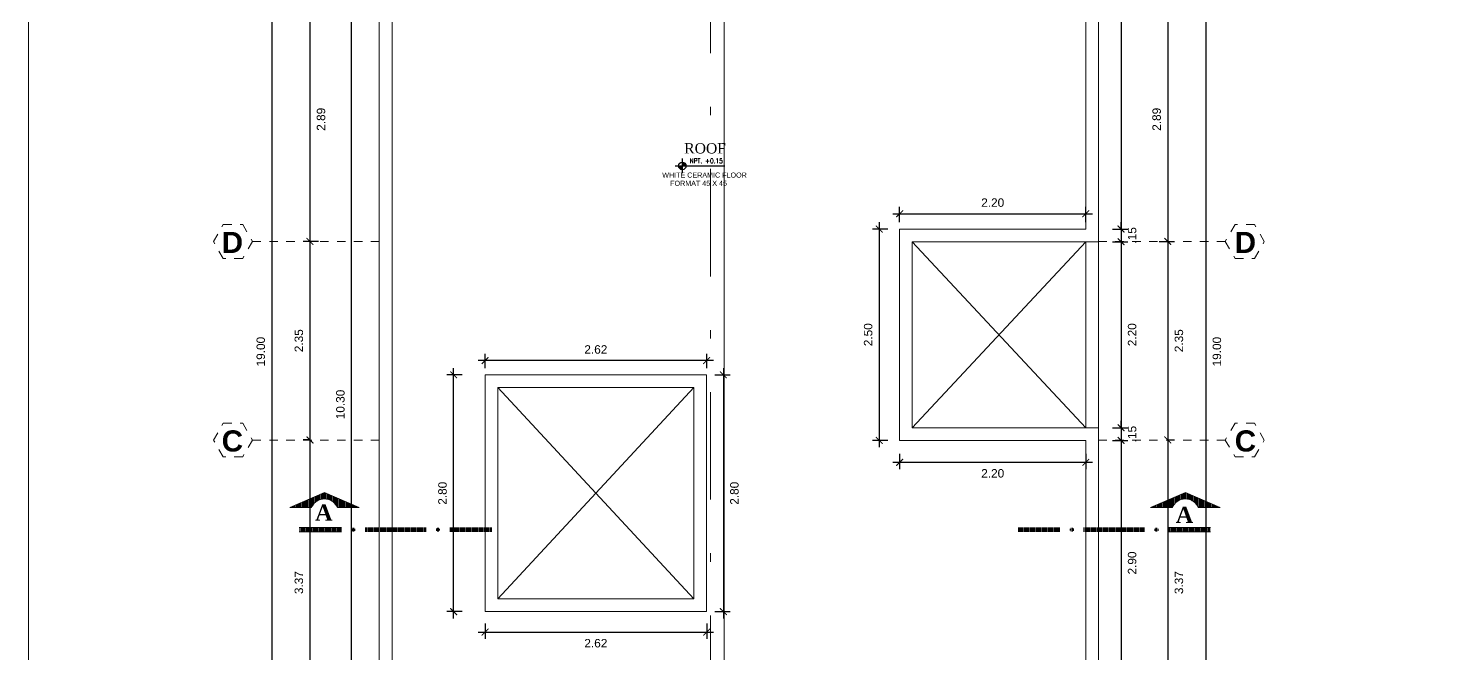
# Model space of a CAD drawing. Header units: millimetres. Extents: x -59 to 123, y 54 to 155.
# Drawn here: x -14.37 to 2.45, y 137.46 to 144.85 of the extents above; entities that cross this region are included whole.
import ezdxf
from ezdxf.enums import TextEntityAlignment as Align

# ---------------------------------------------------------------- set-up
doc = ezdxf.new("R2010")
doc.units = ezdxf.units.MM
for name, pattern in [('ACAD_ISO02W100', [15, 12, -3]), ('CONTINUA', [0]), ('DASHDOT', [25.4, 12.7, -6.35, 0, -6.35]), ('DASHED', [0.75, 0.5, -0.25])]:
    doc.linetypes.add(name, pattern=pattern)
doc.layers.get('0').update_dxf_attribs({"lineweight": 9})
doc.layers.get('Defpoints').update_dxf_attribs({"lineweight": 0})
for name, color, linetype in [('A-COT', 8, 'Continuous'), ('A-IND niveles', 8, 'Continuous'), ('A-TEX 010', 7, 'Continuous')]:
    doc.layers.add(name, color=color, linetype=linetype)
for name, color, linetype, lineweight in [('DET-CORTE', 86, 'Continuous', 50), ('EJES', 6, 'ACAD_ISO02W100', 5), ('mobiliario', 7, 'Continuous', 0), ('murobajo', 7, 'Continuous', 30), ('TEXTO1', 7, 'Continuous', 0)]:
    doc.layers.add(name, color=color, linetype=linetype, lineweight=lineweight)
doc.styles.add('ARIAL', font='arial.ttf')
doc.styles.add('ARIALREG', font='timesbd.ttf')
doc.styles.add('ROMANS', font='ROMANS.SHX', dxfattribs={"width": 1.35, "height": 0.29})
doc.styles.add('ROMANS 0.75', font='romans.shx', dxfattribs={"width": 0.75})
doc.styles.add('STILUS', font='arial.ttf')
doc.styles.add('style1', font='arial.ttf', dxfattribs={"height": 0.1})
doc.dimstyles.new('luis1', dxfattribs={"dimtxt": 0.1, "dimasz": 0.08, "dimexe": 0.08, "dimexo": 0.08, "dimgap": 0.08, "dimtad": 2, "dimzin": 4, "dimdsep": 46, "dimtxsty": 'style1', "dimblk": 'ARCHTICK', "dimcen": 2, "dimdle": 0.08, "dimclrd": 256, "dimclre": 256, "dimclrt": 256, "dimadec": 0, "dimazin": 1, "dimtfac": 1, "dimtix": 1, "dimtmove": 0, "dimatfit": 3, "dimfxl": 1, "dimtolj": 1, "dimarcsym": 0})

# ---------------------------------------------------------------- blocks, each defined once
blk = doc.blocks.new('_ArchTick')
at = {"color": 0, "linetype": 'ByBlock', "const_width": 0.15}
blk.add_lwpolyline([(-0.5, -0.5), (0.5, 0.5)], dxfattribs=at)
blk = doc.blocks.new('*D519')
at = {"layer": 'A-COT', "linetype": 'Continuous', "lineweight": -2, "transparency": 16777216}
for p, q in [((-10.452, 145.557), (-10.632, 145.557)), ((-10.552, 135.177), (-10.552, 145.637)), ((-10.452, 135.257), (-10.632, 135.257))]:
    blk.add_line(p, q, dxfattribs=at)
at = {"layer": 'Defpoints', "color": 0, "linetype": 'CONTINUA', "transparency": 16777216}
for p in [(-10.552, 145.557), (-10.073, 145.557), (-10.073, 135.257)]:
    blk.add_point(p, dxfattribs=at)
at = {"layer": 'A-COT', "linetype": 'CONTINUA', "lineweight": -2, "transparency": 16777216, "xscale": 0.08, "yscale": 0.08, "zscale": 0.08}
for p, rotation in [((-10.552, 145.557), 90), ((-10.552, 135.257), 270)]:
    blk.add_blockref('_ArchTick', p, dxfattribs=dict(at, rotation=rotation))
at = {"layer": 'A-COT', "linetype": 'CONTINUA', "lineweight": 5, "transparency": 16777216, "insert": (-10.683, 140.407), "char_height": 0.1, "attachment_point": 5, "rotation": 90, "style": 'style1'}
blk.add_mtext('\\A1;10.30', dxfattribs=at)
blk = doc.blocks.new('*D524')
at = {"layer": 'A-COT', "linetype": 'Continuous', "lineweight": -2, "transparency": 16777216}
for p, q in [((-1.556, 148.082), (-1.376, 148.082)), ((-1.456, 148.162), (-1.456, 142.402)), ((-1.556, 142.482), (-1.376, 142.482))]:
    blk.add_line(p, q, dxfattribs=at)
at = {"layer": 'Defpoints', "color": 0, "linetype": 'CONTINUA', "transparency": 16777216}
for p in [(-1.873, 148.082), (-1.873, 142.482), (-1.456, 142.482)]:
    blk.add_point(p, dxfattribs=at)
at = {"layer": 'A-COT', "linetype": 'CONTINUA', "lineweight": -2, "transparency": 16777216, "xscale": 0.08, "yscale": 0.08, "zscale": 0.08}
for p, rotation in [((-1.456, 148.082), 90), ((-1.456, 142.482), 270)]:
    blk.add_blockref('_ArchTick', p, dxfattribs=dict(at, rotation=rotation))
at = {"layer": 'A-COT', "linetype": 'CONTINUA', "lineweight": 5, "transparency": 16777216, "insert": (-1.325, 145.282), "char_height": 0.1, "attachment_point": 5, "rotation": 90, "style": 'style1'}
blk.add_mtext('\\A1;5.60', dxfattribs=at)
blk = doc.blocks.new('*D525')
at = {"layer": 'A-COT', "linetype": 'Continuous', "lineweight": -2, "transparency": 16777216}
for p, q in [((-1.556, 142.332), (-1.376, 142.332)), ((-1.456, 142.412), (-1.456, 140.052)), ((-1.556, 140.132), (-1.376, 140.132))]:
    blk.add_line(p, q, dxfattribs=at)
at = {"layer": 'Defpoints', "color": 0, "linetype": 'CONTINUA', "transparency": 16777216}
for p in [(-1.723, 142.332), (-1.723, 140.132), (-1.456, 140.132)]:
    blk.add_point(p, dxfattribs=at)
at = {"layer": 'A-COT', "linetype": 'CONTINUA', "lineweight": -2, "transparency": 16777216, "xscale": 0.08, "yscale": 0.08, "zscale": 0.08}
for p, rotation in [((-1.456, 142.332), 90), ((-1.456, 140.132), 270)]:
    blk.add_blockref('_ArchTick', p, dxfattribs=dict(at, rotation=rotation))
at = {"layer": 'A-COT', "linetype": 'CONTINUA', "lineweight": 5, "transparency": 16777216, "insert": (-1.325, 141.232), "char_height": 0.1, "attachment_point": 5, "rotation": 90, "style": 'style1'}
blk.add_mtext('\\A1;2.20', dxfattribs=at)
blk = doc.blocks.new('*D526')
at = {"layer": 'A-COT', "linetype": 'Continuous', "lineweight": -2, "transparency": 16777216}
for p, q in [((-1.556, 140.132), (-1.376, 140.132)), ((-1.456, 140.132), (-1.456, 140.212)), ((-1.456, 140.132), (-1.456, 139.982)), ((-1.556, 139.982), (-1.376, 139.982)), ((-1.456, 139.982), (-1.456, 139.902))]:
    blk.add_line(p, q, dxfattribs=at)
at = {"layer": 'Defpoints', "color": 0, "linetype": 'CONTINUA', "transparency": 16777216}
for p in [(-1.723, 140.132), (-1.873, 139.982), (-1.456, 139.982)]:
    blk.add_point(p, dxfattribs=at)
at = {"layer": 'A-COT', "linetype": 'CONTINUA', "lineweight": -2, "transparency": 16777216, "xscale": 0.08, "yscale": 0.08, "zscale": 0.08}
for p, rotation in [((-1.456, 140.132), 270), ((-1.456, 139.982), 90)]:
    blk.add_blockref('_ArchTick', p, dxfattribs=dict(at, rotation=rotation))
at = {"layer": 'A-COT', "linetype": 'CONTINUA', "lineweight": 5, "transparency": 16777216, "insert": (-1.325, 140.057), "char_height": 0.1, "attachment_point": 5, "rotation": 90, "style": 'style1'}
blk.add_mtext('\\A1;.15', dxfattribs=at)
blk = doc.blocks.new('*D527')
at = {"layer": 'A-COT', "linetype": 'Continuous', "lineweight": -2, "transparency": 16777216}
for p, q in [((-1.556, 139.982), (-1.376, 139.982)), ((-1.456, 140.062), (-1.456, 137.002)), ((-1.556, 137.082), (-1.376, 137.082))]:
    blk.add_line(p, q, dxfattribs=at)
at = {"layer": 'Defpoints', "color": 0, "linetype": 'CONTINUA', "transparency": 16777216}
for p in [(-1.873, 139.982), (-1.723, 137.082), (-1.456, 137.082)]:
    blk.add_point(p, dxfattribs=at)
at = {"layer": 'A-COT', "linetype": 'CONTINUA', "lineweight": -2, "transparency": 16777216, "xscale": 0.08, "yscale": 0.08, "zscale": 0.08}
for p, rotation in [((-1.456, 139.982), 90), ((-1.456, 137.082), 270)]:
    blk.add_blockref('_ArchTick', p, dxfattribs=dict(at, rotation=rotation))
at = {"layer": 'A-COT', "linetype": 'CONTINUA', "lineweight": 5, "transparency": 16777216, "insert": (-1.325, 138.532), "char_height": 0.1, "attachment_point": 5, "rotation": 90, "style": 'style1'}
blk.add_mtext('\\A1;2.90', dxfattribs=at)
blk = doc.blocks.new('A$C37766BCA')
blk.add_line((0, 0.181), (1.22, 0.181))
blk.add_lwpolyline([(0.174, 0), (0.174, 0.361)])
at = {"const_width": 0.0923}
for points in [[(0.128, 0.181, 0.414214), (0.174, 0.135)], [(0.221, 0.181, 0.414214), (0.174, 0.227, 0.414214)]]:
    blk.add_lwpolyline(points, format="xyb", dxfattribs=at)
blk.add_circle((0.174, 0.181), 0.0923)
blk = doc.blocks.new('*D540')
at = {"layer": 'A-COT', "linetype": 'Continuous', "lineweight": -2, "transparency": 16777216}
for p, q in [((-1.556, 142.482), (-1.376, 142.482)), ((-1.456, 142.482), (-1.456, 142.562)), ((-1.456, 142.482), (-1.456, 142.332)), ((-1.556, 142.332), (-1.376, 142.332)), ((-1.456, 142.332), (-1.456, 142.252))]:
    blk.add_line(p, q, dxfattribs=at)
at = {"layer": 'Defpoints', "color": 0, "linetype": 'CONTINUA', "transparency": 16777216}
for p in [(-1.873, 142.482), (-1.723, 142.332), (-1.456, 142.332)]:
    blk.add_point(p, dxfattribs=at)
at = {"layer": 'A-COT', "linetype": 'CONTINUA', "lineweight": -2, "transparency": 16777216, "xscale": 0.08, "yscale": 0.08, "zscale": 0.08}
for p, rotation in [((-1.456, 142.482), 270), ((-1.456, 142.332), 90)]:
    blk.add_blockref('_ArchTick', p, dxfattribs=dict(at, rotation=rotation))
at = {"layer": 'A-COT', "linetype": 'CONTINUA', "lineweight": 5, "transparency": 16777216, "insert": (-1.325, 142.407), "char_height": 0.1, "attachment_point": 5, "rotation": 90, "style": 'style1'}
blk.add_mtext('\\A1;.15', dxfattribs=at)
blk = doc.blocks.new('*D548')
at = {"layer": 'A-COT', "linetype": 'Continuous', "lineweight": -2, "transparency": 16777216}
for p, q in [((-4.153, 142.663), (-1.793, 142.663)), ((-4.073, 142.563), (-4.073, 142.743)), ((-1.873, 142.563), (-1.873, 142.743))]:
    blk.add_line(p, q, dxfattribs=at)
at = {"layer": 'Defpoints', "color": 0, "linetype": 'CONTINUA', "transparency": 16777216}
for p in [(-1.873, 142.663), (-4.073, 142.482), (-1.873, 142.482)]:
    blk.add_point(p, dxfattribs=at)
at = {"layer": 'A-COT', "linetype": 'CONTINUA', "lineweight": -2, "transparency": 16777216, "xscale": 0.08, "yscale": 0.08, "zscale": 0.08, "rotation": 180}
blk.add_blockref('_ArchTick', (-4.073, 142.663), dxfattribs=at)
at = {"layer": 'A-COT', "linetype": 'CONTINUA', "lineweight": -2, "transparency": 16777216, "xscale": 0.08, "yscale": 0.08, "zscale": 0.08}
blk.add_blockref('_ArchTick', (-1.873, 142.663), dxfattribs=at)
at = {"layer": 'A-COT', "linetype": 'CONTINUA', "lineweight": 5, "transparency": 16777216, "insert": (-2.973, 142.794), "char_height": 0.1, "attachment_point": 5, "style": 'style1'}
blk.add_mtext('\\A1;2.20', dxfattribs=at)
blk = doc.blocks.new('*D549')
at = {"layer": 'A-COT', "linetype": 'Continuous', "lineweight": -2, "transparency": 16777216}
for p, q in [((-4.214, 142.482), (-4.394, 142.482)), ((-4.314, 142.562), (-4.314, 139.902)), ((-4.214, 139.982), (-4.394, 139.982))]:
    blk.add_line(p, q, dxfattribs=at)
at = {"layer": 'Defpoints', "color": 0, "linetype": 'CONTINUA', "transparency": 16777216}
for p in [(-4.073, 142.482), (-4.314, 139.982), (-4.073, 139.982)]:
    blk.add_point(p, dxfattribs=at)
at = {"layer": 'A-COT', "linetype": 'CONTINUA', "lineweight": -2, "transparency": 16777216, "xscale": 0.08, "yscale": 0.08, "zscale": 0.08}
for p, rotation in [((-4.314, 142.482), 90), ((-4.314, 139.982), 270)]:
    blk.add_blockref('_ArchTick', p, dxfattribs=dict(at, rotation=rotation))
at = {"layer": 'A-COT', "linetype": 'CONTINUA', "lineweight": 5, "transparency": 16777216, "insert": (-4.445, 141.232), "char_height": 0.1, "attachment_point": 5, "rotation": 90, "style": 'style1'}
blk.add_mtext('\\A1;2.50', dxfattribs=at)
blk = doc.blocks.new('*D550')
at = {"layer": 'A-COT', "linetype": 'Continuous', "lineweight": -2, "transparency": 16777216}
for p, q in [((-4.073, 139.823), (-4.073, 139.643)), ((-1.873, 139.823), (-1.873, 139.643)), ((-4.153, 139.723), (-1.793, 139.723))]:
    blk.add_line(p, q, dxfattribs=at)
at = {"layer": 'Defpoints', "color": 0, "linetype": 'CONTINUA', "transparency": 16777216}
for p in [(-4.073, 139.982), (-1.873, 139.982), (-1.873, 139.723)]:
    blk.add_point(p, dxfattribs=at)
at = {"layer": 'A-COT', "linetype": 'CONTINUA', "lineweight": -2, "transparency": 16777216, "xscale": 0.08, "yscale": 0.08, "zscale": 0.08, "rotation": 180}
blk.add_blockref('_ArchTick', (-4.073, 139.723), dxfattribs=at)
at = {"layer": 'A-COT', "linetype": 'CONTINUA', "lineweight": -2, "transparency": 16777216, "xscale": 0.08, "yscale": 0.08, "zscale": 0.08}
blk.add_blockref('_ArchTick', (-1.873, 139.723), dxfattribs=at)
at = {"layer": 'A-COT', "linetype": 'CONTINUA', "lineweight": 5, "transparency": 16777216, "insert": (-2.973, 139.592), "char_height": 0.1, "attachment_point": 5, "style": 'style1'}
blk.add_mtext('\\A1;2.20', dxfattribs=at)
blk = doc.blocks.new('*D551')
at = {"layer": 'A-COT', "linetype": 'Continuous', "lineweight": -2, "transparency": 16777216}
for p, q in [((-6.157, 140.837), (-6.157, 137.877)), ((-6.257, 140.757), (-6.077, 140.757)), ((-6.257, 137.957), (-6.077, 137.957))]:
    blk.add_line(p, q, dxfattribs=at)
at = {"layer": 'Defpoints', "color": 0, "linetype": 'CONTINUA', "transparency": 16777216}
for p in [(-6.354, 140.757), (-6.354, 137.957), (-6.157, 137.957)]:
    blk.add_point(p, dxfattribs=at)
at = {"layer": 'A-COT', "linetype": 'CONTINUA', "lineweight": -2, "transparency": 16777216, "xscale": 0.08, "yscale": 0.08, "zscale": 0.08}
for p, rotation in [((-6.157, 140.757), 90), ((-6.157, 137.957), 270)]:
    blk.add_blockref('_ArchTick', p, dxfattribs=dict(at, rotation=rotation))
at = {"layer": 'A-COT', "linetype": 'CONTINUA', "lineweight": 5, "transparency": 16777216, "insert": (-6.026, 139.357), "char_height": 0.1, "attachment_point": 5, "rotation": 90, "style": 'style1'}
blk.add_mtext('\\A1;2.80', dxfattribs=at)
blk = doc.blocks.new('*D552')
at = {"layer": 'A-COT', "linetype": 'Continuous', "lineweight": -2, "transparency": 16777216}
for p, q in [((-8.973, 140.837), (-8.973, 141.006)), ((-6.354, 140.837), (-6.354, 141.006)), ((-6.274, 140.926), (-9.053, 140.926))]:
    blk.add_line(p, q, dxfattribs=at)
at = {"layer": 'Defpoints', "color": 0, "linetype": 'CONTINUA', "transparency": 16777216}
for p in [(-8.973, 140.926), (-8.973, 140.757), (-6.354, 140.757)]:
    blk.add_point(p, dxfattribs=at)
at = {"layer": 'A-COT', "linetype": 'CONTINUA', "lineweight": -2, "transparency": 16777216, "xscale": 0.08, "yscale": 0.08, "zscale": 0.08, "rotation": 180}
blk.add_blockref('_ArchTick', (-8.973, 140.926), dxfattribs=at)
at = {"layer": 'A-COT', "linetype": 'CONTINUA', "lineweight": -2, "transparency": 16777216, "xscale": 0.08, "yscale": 0.08, "zscale": 0.08}
blk.add_blockref('_ArchTick', (-6.354, 140.926), dxfattribs=at)
at = {"layer": 'A-COT', "linetype": 'CONTINUA', "lineweight": 5, "transparency": 16777216, "insert": (-7.664, 141.057), "char_height": 0.1, "attachment_point": 5, "style": 'style1'}
blk.add_mtext('\\A1;2.62', dxfattribs=at)
blk = doc.blocks.new('*D553')
at = {"layer": 'A-COT', "linetype": 'Continuous', "lineweight": -2, "transparency": 16777216}
for p, q in [((-9.345, 137.877), (-9.345, 140.837)), ((-9.245, 140.757), (-9.425, 140.757)), ((-9.245, 137.957), (-9.425, 137.957))]:
    blk.add_line(p, q, dxfattribs=at)
at = {"layer": 'Defpoints', "color": 0, "linetype": 'CONTINUA', "transparency": 16777216}
for p in [(-9.345, 140.757), (-8.973, 140.757), (-8.973, 137.957)]:
    blk.add_point(p, dxfattribs=at)
at = {"layer": 'A-COT', "linetype": 'CONTINUA', "lineweight": -2, "transparency": 16777216, "xscale": 0.08, "yscale": 0.08, "zscale": 0.08}
for p, rotation in [((-9.345, 140.757), 90), ((-9.345, 137.957), 270)]:
    blk.add_blockref('_ArchTick', p, dxfattribs=dict(at, rotation=rotation))
at = {"layer": 'A-COT', "linetype": 'CONTINUA', "lineweight": 5, "transparency": 16777216, "insert": (-9.476, 139.357), "char_height": 0.1, "attachment_point": 5, "rotation": 90, "style": 'style1'}
blk.add_mtext('\\A1;2.80', dxfattribs=at)
blk = doc.blocks.new('*D554')
at = {"layer": 'A-COT', "linetype": 'Continuous', "lineweight": -2, "transparency": 16777216}
for p, q in [((-8.973, 137.815), (-8.973, 137.635)), ((-6.354, 137.815), (-6.354, 137.635)), ((-9.053, 137.715), (-6.274, 137.715))]:
    blk.add_line(p, q, dxfattribs=at)
at = {"layer": 'Defpoints', "color": 0, "linetype": 'CONTINUA', "transparency": 16777216}
for p in [(-8.973, 137.957), (-6.354, 137.957), (-6.354, 137.715)]:
    blk.add_point(p, dxfattribs=at)
at = {"layer": 'A-COT', "linetype": 'CONTINUA', "lineweight": -2, "transparency": 16777216, "xscale": 0.08, "yscale": 0.08, "zscale": 0.08, "rotation": 180}
blk.add_blockref('_ArchTick', (-8.973, 137.715), dxfattribs=at)
at = {"layer": 'A-COT', "linetype": 'CONTINUA', "lineweight": -2, "transparency": 16777216, "xscale": 0.08, "yscale": 0.08, "zscale": 0.08}
blk.add_blockref('_ArchTick', (-6.354, 137.715), dxfattribs=at)
at = {"layer": 'A-COT', "linetype": 'CONTINUA', "lineweight": 5, "transparency": 16777216, "insert": (-7.664, 137.583), "char_height": 0.1, "attachment_point": 5, "style": 'style1'}
blk.add_mtext('\\A1;2.62', dxfattribs=at)
blk = doc.blocks.new('*D1274')
at = {"layer": 'A-COT', "linetype": 'Continuous', "lineweight": -2, "transparency": 16777216}
for p, q in [((-11.493, 150.612), (-11.493, 131.452)), ((-11.393, 150.532), (-11.573, 150.532)), ((-11.393, 131.532), (-11.573, 131.532))]:
    blk.add_line(p, q, dxfattribs=at)
at = {"layer": 'Defpoints', "color": 0, "linetype": 'CONTINUA', "transparency": 16777216}
for p in [(-10.223, 150.532), (-11.493, 131.532), (-10.223, 131.532)]:
    blk.add_point(p, dxfattribs=at)
at = {"layer": 'A-COT', "linetype": 'CONTINUA', "lineweight": -2, "transparency": 16777216, "xscale": 0.08, "yscale": 0.08, "zscale": 0.08}
for p, rotation in [((-11.493, 150.532), 90), ((-11.493, 131.532), 270)]:
    blk.add_blockref('_ArchTick', p, dxfattribs=dict(at, rotation=rotation))
at = {"layer": 'A-COT', "linetype": 'CONTINUA', "lineweight": 5, "transparency": 16777216, "insert": (-11.624, 141.032), "char_height": 0.1, "attachment_point": 5, "rotation": 90, "style": 'style1'}
blk.add_mtext('\\A1;19.00', dxfattribs=at)
blk = doc.blocks.new('*D1263')
at = {"layer": 'A-COT', "linetype": 'Continuous', "lineweight": -2, "transparency": 16777216}
for p, q in [((-11.043, 145.305), (-11.043, 142.255)), ((-11.043, 145.225), (-10.963, 145.225)), ((-10.943, 142.335), (-11.123, 142.335))]:
    blk.add_line(p, q, dxfattribs=at)
at = {"layer": 'Defpoints', "color": 0, "linetype": 'CONTINUA', "transparency": 16777216}
for p in [(-11.043, 145.225), (-11.043, 142.335), (-10.644, 142.335)]:
    blk.add_point(p, dxfattribs=at)
at = {"layer": 'A-COT', "linetype": 'CONTINUA', "lineweight": -2, "transparency": 16777216, "xscale": 0.08, "yscale": 0.08, "zscale": 0.08}
for p, rotation in [((-11.043, 145.225), 90), ((-11.043, 142.335), 270)]:
    blk.add_blockref('_ArchTick', p, dxfattribs=dict(at, rotation=rotation))
at = {"layer": 'A-COT', "linetype": 'CONTINUA', "lineweight": 5, "transparency": 16777216, "insert": (-10.912, 143.78), "char_height": 0.1, "attachment_point": 5, "rotation": 90, "style": 'style1'}
blk.add_mtext('\\A1;2.89', dxfattribs=at)
blk = doc.blocks.new('*D1264')
at = {"layer": 'A-COT', "linetype": 'Continuous', "lineweight": -2, "transparency": 16777216}
for p, q in [((-10.943, 142.335), (-11.123, 142.335)), ((-11.043, 142.415), (-11.043, 139.907)), ((-11.043, 139.987), (-11.123, 139.987))]:
    blk.add_line(p, q, dxfattribs=at)
at = {"layer": 'Defpoints', "color": 0, "linetype": 'CONTINUA', "transparency": 16777216}
for p in [(-10.644, 142.335), (-11.043, 139.987), (-10.972, 139.987)]:
    blk.add_point(p, dxfattribs=at)
at = {"layer": 'A-COT', "linetype": 'CONTINUA', "lineweight": -2, "transparency": 16777216, "xscale": 0.08, "yscale": 0.08, "zscale": 0.08}
for p, rotation in [((-11.043, 142.335), 90), ((-11.043, 139.987), 270)]:
    blk.add_blockref('_ArchTick', p, dxfattribs=dict(at, rotation=rotation))
at = {"layer": 'A-COT', "linetype": 'CONTINUA', "lineweight": 5, "transparency": 16777216, "insert": (-11.174, 141.161), "char_height": 0.1, "attachment_point": 5, "rotation": 90, "style": 'style1'}
blk.add_mtext('\\A1;2.35', dxfattribs=at)
blk = doc.blocks.new('*D1265')
at = {"layer": 'A-COT', "linetype": 'Continuous', "lineweight": -2, "transparency": 16777216}
for p, q in [((-11.043, 139.987), (-11.123, 139.987)), ((-11.043, 140.067), (-11.043, 136.533)), ((-11.043, 136.613), (-11.123, 136.613))]:
    blk.add_line(p, q, dxfattribs=at)
at = {"layer": 'Defpoints', "color": 0, "linetype": 'CONTINUA', "transparency": 16777216}
for p in [(-10.972, 139.987), (-11.043, 136.613), (-10.972, 136.613)]:
    blk.add_point(p, dxfattribs=at)
at = {"layer": 'A-COT', "linetype": 'CONTINUA', "lineweight": -2, "transparency": 16777216, "xscale": 0.08, "yscale": 0.08, "zscale": 0.08}
for p, rotation in [((-11.043, 139.987), 90), ((-11.043, 136.613), 270)]:
    blk.add_blockref('_ArchTick', p, dxfattribs=dict(at, rotation=rotation))
at = {"layer": 'A-COT', "linetype": 'CONTINUA', "lineweight": 5, "transparency": 16777216, "insert": (-11.174, 138.3), "char_height": 0.1, "attachment_point": 5, "rotation": 90, "style": 'style1'}
blk.add_mtext('\\A1;3.37', dxfattribs=at)
blk = doc.blocks.new('*D1256')
at = {"layer": 'A-COT', "linetype": 'Continuous', "lineweight": -2, "transparency": 16777216}
for p, q in [((-0.454, 150.612), (-0.454, 131.452)), ((-0.554, 150.532), (-0.374, 150.532)), ((-0.554, 131.532), (-0.374, 131.532))]:
    blk.add_line(p, q, dxfattribs=at)
at = {"layer": 'Defpoints', "color": 0, "linetype": 'CONTINUA', "transparency": 16777216}
for p in [(-1.723, 150.532), (-1.723, 131.532), (-0.454, 131.532)]:
    blk.add_point(p, dxfattribs=at)
at = {"layer": 'A-COT', "linetype": 'CONTINUA', "lineweight": -2, "transparency": 16777216, "xscale": 0.08, "yscale": 0.08, "zscale": 0.08}
for p, rotation in [((-0.454, 150.532), 90), ((-0.454, 131.532), 270)]:
    blk.add_blockref('_ArchTick', p, dxfattribs=dict(at, rotation=rotation))
at = {"layer": 'A-COT', "linetype": 'CONTINUA', "lineweight": 5, "transparency": 16777216, "insert": (-0.323, 141.032), "char_height": 0.1, "attachment_point": 5, "rotation": 90, "style": 'style1'}
blk.add_mtext('\\A1;19.00', dxfattribs=at)
blk = doc.blocks.new('*D1269')
at = {"layer": 'A-COT', "linetype": 'Continuous', "lineweight": -2, "transparency": 16777216}
for p, q in [((-0.904, 145.225), (-0.984, 145.225)), ((-0.904, 145.305), (-0.904, 142.255)), ((-1.004, 142.335), (-0.824, 142.335))]:
    blk.add_line(p, q, dxfattribs=at)
at = {"layer": 'Defpoints', "color": 0, "linetype": 'CONTINUA', "transparency": 16777216}
for p in [(-0.904, 145.225), (-1.303, 142.335), (-0.904, 142.335)]:
    blk.add_point(p, dxfattribs=at)
at = {"layer": 'A-COT', "linetype": 'CONTINUA', "lineweight": -2, "transparency": 16777216, "xscale": 0.08, "yscale": 0.08, "zscale": 0.08}
for p, rotation in [((-0.904, 145.225), 90), ((-0.904, 142.335), 270)]:
    blk.add_blockref('_ArchTick', p, dxfattribs=dict(at, rotation=rotation))
at = {"layer": 'A-COT', "linetype": 'CONTINUA', "lineweight": 5, "transparency": 16777216, "insert": (-1.035, 143.78), "char_height": 0.1, "attachment_point": 5, "rotation": 90, "style": 'style1'}
blk.add_mtext('\\A1;2.89', dxfattribs=at)
blk = doc.blocks.new('*D1270')
at = {"layer": 'A-COT', "linetype": 'Continuous', "lineweight": -2, "transparency": 16777216}
for p, q in [((-1.004, 142.335), (-0.824, 142.335)), ((-0.904, 142.415), (-0.904, 139.907)), ((-0.904, 139.987), (-0.824, 139.987))]:
    blk.add_line(p, q, dxfattribs=at)
at = {"layer": 'Defpoints', "color": 0, "linetype": 'CONTINUA', "transparency": 16777216}
for p in [(-1.303, 142.335), (-0.974, 139.987), (-0.904, 139.987)]:
    blk.add_point(p, dxfattribs=at)
at = {"layer": 'A-COT', "linetype": 'CONTINUA', "lineweight": -2, "transparency": 16777216, "xscale": 0.08, "yscale": 0.08, "zscale": 0.08}
for p, rotation in [((-0.904, 142.335), 90), ((-0.904, 139.987), 270)]:
    blk.add_blockref('_ArchTick', p, dxfattribs=dict(at, rotation=rotation))
at = {"layer": 'A-COT', "linetype": 'CONTINUA', "lineweight": 5, "transparency": 16777216, "insert": (-0.772, 141.161), "char_height": 0.1, "attachment_point": 5, "rotation": 90, "style": 'style1'}
blk.add_mtext('\\A1;2.35', dxfattribs=at)
blk = doc.blocks.new('*D1271')
at = {"layer": 'A-COT', "linetype": 'Continuous', "lineweight": -2, "transparency": 16777216}
for p, q in [((-0.904, 140.067), (-0.904, 136.533)), ((-0.904, 139.987), (-0.824, 139.987)), ((-0.904, 136.613), (-0.824, 136.613))]:
    blk.add_line(p, q, dxfattribs=at)
at = {"layer": 'Defpoints', "color": 0, "linetype": 'CONTINUA', "transparency": 16777216}
for p in [(-0.974, 139.987), (-0.974, 136.613), (-0.904, 136.613)]:
    blk.add_point(p, dxfattribs=at)
at = {"layer": 'A-COT', "linetype": 'CONTINUA', "lineweight": -2, "transparency": 16777216, "xscale": 0.08, "yscale": 0.08, "zscale": 0.08}
for p, rotation in [((-0.904, 139.987), 90), ((-0.904, 136.613), 270)]:
    blk.add_blockref('_ArchTick', p, dxfattribs=dict(at, rotation=rotation))
at = {"layer": 'A-COT', "linetype": 'CONTINUA', "lineweight": 5, "transparency": 16777216, "insert": (-0.772, 138.3), "char_height": 0.1, "attachment_point": 5, "rotation": 90, "style": 'style1'}
blk.add_mtext('\\A1;3.37', dxfattribs=at)

msp = doc.modelspace()

# ---------------------------------------------------------------- hatches: boundary and pattern name
at = {"layer": 'DET-CORTE', "linetype": 'DASHDOT', "lineweight": 5, "ltscale": 0.1}
h = msp.add_hatch(dxfattribs=at)
h.set_pattern_fill('ANSI31', color=256, scale=0.1, angle=45, style=0)
h.set_pattern_definition([(90, (-128.545568, 94.118253), (-0.0125, 8e-19), [])])
h.paths.add_polyline_path([(-11.2828, 139.1877), (-10.8716, 139.3656), (-10.4603, 139.1877), (-10.7179, 139.1877, 0.6639697), (-11.0252, 139.1877)])
h = msp.add_hatch(dxfattribs=at)
h.set_pattern_fill('ANSI31', color=256, scale=0.1, angle=45, style=0)
h.set_pattern_definition([(90, (116.97773, 94.118253), (0.0125, 8e-19), [])])
h.paths.add_polyline_path([(-0.285, 139.1877), (-0.6963, 139.3656), (-1.1076, 139.1877), (-0.8499, 139.1877, -0.6639697), (-0.5426, 139.1877)])
h = msp.add_hatch(dxfattribs=at)
h.set_pattern_fill('ANSI31', color=256, scale=0.1, angle=45, style=0)
h.set_pattern_definition([(90, (105.039032, 99.556699), (0.0125, -8e-19), [])])
h.paths.add_polyline_path([(-8.8894, 138.9505), (-8.8894, 138.9005), (-9.3894, 138.9005), (-9.3894, 138.9505)])
h.paths.add_polyline_path([(-9.5087, 138.9257, -1), (-9.5529, 138.9257, -1)])
h.paths.add_polyline_path([(-9.6714, 138.9505), (-9.6714, 138.9005), (-10.3886, 138.9005), (-10.3886, 138.9505)])
h.paths.add_polyline_path([(-10.5077, 138.9257, -1), (-10.5519, 138.9257, -1)])
h.paths.add_polyline_path([(-10.6706, 138.9505), (-10.6706, 138.9005), (-11.1706, 138.9005), (-11.1706, 138.9505)])
h = msp.add_hatch(dxfattribs=at)
h.set_pattern_fill('ANSI31', color=256, scale=0.1, angle=45, style=0)
h.set_pattern_definition([(90, (-116.60687, 99.556699), (-0.0125, -8e-19), [])])
h.paths.add_polyline_path([(-2.6784, 138.9505), (-2.6784, 138.9005), (-2.1784, 138.9005), (-2.1784, 138.9505)])
h.paths.add_polyline_path([(-2.0591, 138.9257, 1), (-2.0149, 138.9257, 1)])
h.paths.add_polyline_path([(-1.8964, 138.9505), (-1.8964, 138.9005), (-1.1792, 138.9005), (-1.1792, 138.9505)])
h.paths.add_polyline_path([(-1.0601, 138.9257, 1), (-1.0159, 138.9257, 1)])
h.paths.add_polyline_path([(-0.8972, 138.9505), (-0.8972, 138.9005), (-0.3972, 138.9005), (-0.3972, 138.9505)])

# ---------------------------------------------------------------- linework, layer by layer
for p, q in [((-6.3071, 151.1124), (-6.3071, 130.3989)), ((-10.6706, 138.9505), (-11.1706, 138.9505)), ((-10.6706, 138.9505), (-11.1706, 138.9505)), ((-10.6706, 138.9505), (-11.1706, 138.9505)), ((-0.8972, 138.9505), (-0.3972, 138.9505)), ((-0.8972, 138.9505), (-0.3972, 138.9505)), ((-0.8972, 138.9505), (-0.3972, 138.9505)), ((-11.1706, 138.9005), (-10.6706, 138.9005)), ((-11.1706, 138.9005), (-10.6706, 138.9005)), ((-11.1706, 138.9005), (-10.6706, 138.9005)), ((-0.3972, 138.9005), (-0.8972, 138.9005)), ((-0.3972, 138.9005), (-0.8972, 138.9005)), ((-0.3972, 138.9005), (-0.8972, 138.9005))]:
    msp.add_line(p, q, dxfattribs=at)
at = {"layer": 'DET-CORTE', "lineweight": 5, "ltscale": 0.5}
msp.add_lwpolyline([(-14.3704, 125.144), (29.2437, 125.144), (29.2437, 154.2907), (-14.3704, 154.2907)], close=True, dxfattribs=at)
at = {"layer": 'DET-CORTE', "linetype": 'DASHDOT', "lineweight": 5, "ltscale": 0.1}
for points in [[(-10.8716, 139.3656), (-11.2828, 139.1877), (-11.0252, 139.1877, -0.6639697), (-10.7179, 139.1877), (-10.4603, 139.1877)], [(-0.6963, 139.3656), (-0.285, 139.1877), (-0.5426, 139.1877, 0.6639697), (-0.8499, 139.1877), (-1.1076, 139.1877)]]:
    msp.add_lwpolyline(points, format="xyb", close=True, dxfattribs=at)
at = {"layer": 'EJES', "linetype": 'DASHED', "lineweight": 5, "ltscale": 1.5}
for p, q in [((-6.1483, 151.8941), (-6.1483, 130.7352)), ((-6.1483, 151.8941), (-6.1483, 130.7352)), ((-1.7233, 139.9263), (-1.7233, 151.8941)), ((-6.1483, 130.1705), (-6.1483, 151.3293)), ((-6.1483, 130.1705), (-6.1483, 151.3293)), ((-1.7233, 142.1383), (-1.7233, 130.1705))]:
    msp.add_line(p, q, dxfattribs=at)
at = {"layer": 'EJES', "lineweight": 5, "ltscale": 0.003}
for p, q in [((-11.7228, 142.3347), (-10.2218, 142.3347)), ((-0.2238, 142.3347), (-1.7247, 142.3347)), ((-11.7228, 139.9867), (-10.2218, 139.9867)), ((-0.2238, 139.9867), (-1.7247, 139.9867))]:
    msp.add_line(p, q, dxfattribs=at)
for points in [[(-12.0685, 142.1351), (-12.1838, 142.3347), (-12.0685, 142.5344), (-11.838, 142.5344), (-11.7228, 142.3347), (-11.838, 142.1351)], [(0.122, 142.1351), (0.2372, 142.3347), (0.122, 142.5344), (-0.1085, 142.5344), (-0.2238, 142.3347), (-0.1085, 142.1351)], [(-12.0685, 139.7871), (-12.1838, 139.9867), (-12.0685, 140.1863), (-11.838, 140.1863), (-11.7228, 139.9867), (-11.838, 139.7871)], [(0.122, 139.7871), (0.2372, 139.9867), (0.122, 140.1863), (-0.1085, 140.1863), (-0.2238, 139.9867), (-0.1085, 139.7871)]]:
    msp.add_lwpolyline(points, close=True, dxfattribs=at)
at = {"layer": 'mobiliario', "lineweight": 5, "ltscale": 0.3}
for p, q in [((-3.9233, 140.1323), (-1.8733, 142.3323)), ((-3.9233, 142.3323), (-1.8733, 140.1323)), ((-1.8733, 142.3323), (-1.8733, 140.1323)), ((-1.7233, 142.3323), (-1.7233, 140.1323)), ((-8.8233, 140.6073), (-6.5043, 138.1073)), ((-8.8233, 138.1073), (-6.5043, 140.6073))]:
    msp.add_line(p, q, dxfattribs=at)
at = {"layer": 'murobajo', "lineweight": 5}
for p, q in [((-10.2233, 150.5323), (-10.2233, 135.1073)), ((-1.7233, 142.3323), (-1.7233, 148.2323)), ((-1.8733, 142.4823), (-1.8733, 148.0823)), ((-10.0733, 145.5573), (-10.0733, 135.2573)), ((-4.0733, 142.4823), (-1.8733, 142.4823)), ((-4.0733, 142.4823), (-4.0733, 139.9823)), ((-3.9233, 142.3323), (-1.7233, 142.3323)), ((-3.9233, 142.3323), (-3.9233, 140.1323)), ((-6.3543, 140.7573), (-8.9733, 140.7573)), ((-8.9733, 137.9573), (-8.9733, 140.7573)), ((-6.3543, 140.7573), (-6.3543, 137.9573)), ((-6.5043, 140.6073), (-8.8233, 140.6073)), ((-8.8233, 138.1073), (-8.8233, 140.6073)), ((-6.5043, 140.6073), (-6.5043, 138.1073)), ((-3.9233, 140.1323), (-1.7233, 140.1323)), ((-1.7233, 137.0823), (-1.7233, 140.1323)), ((-4.0733, 139.9823), (-1.8733, 139.9823)), ((-1.8733, 137.0823), (-1.8733, 139.9823)), ((-6.5043, 138.1073), (-8.8233, 138.1073)), ((-6.3543, 137.9573), (-8.9733, 137.9573))]:
    msp.add_line(p, q, dxfattribs=at)

# ---------------------------------------------------------------- block references
at = {"layer": 'A-IND niveles', "lineweight": 5, "xscale": 0.4800000000000012, "yscale": 0.4800000000000012, "zscale": 0.4800000000000012}
msp.add_blockref('A$C37766BCA', (-6.7251, 143.1411), dxfattribs=at)

# ---------------------------------------------------------------- texts
at = {"layer": 'A-IND niveles', "lineweight": 5, "style": 'ROMANS 0.75', "width": 0.75}
msp.add_text('NPT. +0.15', height=0.0576, dxfattribs=at).set_placement((-6.5549, 143.2598))
at = {"layer": 'A-TEX 010', "lineweight": 5, "insert": (-6.3728, 143.4979), "char_height": 0.1224, "attachment_point": 2, "style": 'ROMANS'}
msp.add_mtext('{\\fTimes New Roman|b0|i0|c0|p18;ROOF}', dxfattribs=at)
at = {"layer": 'DET-CORTE', "linetype": 'DASHDOT', "lineweight": 5, "ltscale": 0.1, "style": 'ARIALREG', "flags": 4}
for p in [(-10.8789, 139.0328), (-0.7061, 139.0059)]:
    msp.add_attdef('A', text='A', height=0.19, dxfattribs=at).set_placement(p, align=Align.CENTER)
at = {"layer": 'EJES', "lineweight": 5, "char_height": 0.25, "width": 0.015384, "attachment_point": 2, "style": 'STILUS'}
for s, insert in [('{\\fArial|b1|i0|c0|p34;D}', (-11.9603, 142.4488)), ('{\\fArial|b1|i0|c0|p34;D}', (0.0138, 142.4488)), ('{\\fArial|b1|i0|c0|p34;C}', (-11.9603, 140.1008)), ('{\\fArial|b1|i0|c0|p34;C}', (0.0138, 140.1008))]:
    msp.add_mtext(s, dxfattribs=dict(at, insert=insert))
at = {"layer": 'TEXTO1', "lineweight": 5, "style": 'ARIAL'}
for s, p in [('WHITE CERAMIC FLOOR', (-6.8795, 143.0899)), ('FORMAT 45 X 45', (-6.7855, 142.9928))]:
    msp.add_text(s, height=0.06048, dxfattribs=at).set_placement(p)

# ---------------------------------------------------------------- dimensions: what is measured, and where the dimension line sits
at = {"layer": 'A-COT', "linetype": 'CONTINUA', "lineweight": 5}
for base, p1, p2, override, picture, middle in [((-11.4926, 131.5323), (-10.2233, 150.5323), (-10.2233, 131.5323), {"dimfxl": 0.1, "dimfxlon": 1, "dimarcsym": 2}, '*D1274', (-11.6236, 141.0323)), ((-0.454, 131.5323), (-1.7233, 150.5323), (-1.7233, 131.5323), {"dimfxl": 0.1, "dimfxlon": 1, "dimarcsym": 2}, '*D1256', (-0.3229, 141.0323)), ((-1.4556, 142.4823), (-1.8733, 148.0823), (-1.8733, 142.4823), {"dimtmove": 1, "dimfxl": 0.1, "dimfxlon": 1, "dimarcsym": 2}, '*D524', (-1.3246, 145.2823)), ((-10.5521, 145.5573), (-10.0733, 135.2573), (-10.0733, 145.5573), {"dimtmove": 1, "dimfxl": 0.1, "dimfxlon": 1, "dimarcsym": 2}, '*D519', (-10.6831, 140.4073)), ((-11.043, 142.3347), (-11.043, 145.2255), (-10.6437, 142.3347), {"dimtmove": 1, "dimfxl": 0.1, "dimfxlon": 1, "dimarcsym": 2}, '*D1263', (-10.9119, 143.7801)), ((-0.9036, 142.3347), (-0.9036, 145.2255), (-1.3028, 142.3347), {"dimtmove": 1, "dimfxl": 0.1, "dimfxlon": 1, "dimarcsym": 2}, '*D1269', (-1.0346, 143.7801)), ((-4.3139, 139.9823), (-4.0733, 142.4823), (-4.0733, 139.9823), {"dimtmove": 1, "dimfxl": 0.1, "dimfxlon": 1, "dimarcsym": 2}, '*D549', (-4.445, 141.2323)), ((-1.4556, 142.3323), (-1.8733, 142.4823), (-1.7233, 142.3323), {"dimtmove": 1, "dimfxl": 0.1, "dimfxlon": 1, "dimarcsym": 2}, '*D540', (-1.3246, 142.4073)), ((-11.043, 139.9867), (-10.6437, 142.3347), (-10.9723, 139.9867), {"dimtmove": 1, "dimfxl": 0.1, "dimfxlon": 1, "dimarcsym": 2}, '*D1264', (-11.1741, 141.1607)), ((-1.4556, 140.1323), (-1.7233, 142.3323), (-1.7233, 140.1323), {"dimtmove": 1, "dimfxl": 0.1, "dimfxlon": 1, "dimarcsym": 2}, '*D525', (-1.3246, 141.2323)), ((-0.9036, 139.9867), (-1.3028, 142.3347), (-0.9742, 139.9867), {"dimtmove": 1, "dimfxl": 0.1, "dimfxlon": 1, "dimarcsym": 2}, '*D1270', (-0.7725, 141.1607)), ((-9.3446, 140.7573), (-8.9733, 137.9573), (-8.9733, 140.7573), {"dimtmove": 1, "dimfxl": 0.1, "dimfxlon": 1, "dimarcsym": 2}, '*D553', (-9.4756, 139.3573)), ((-6.1571, 137.9573), (-6.3543, 140.7573), (-6.3543, 137.9573), {"dimtmove": 1, "dimfxl": 0.1, "dimfxlon": 1, "dimarcsym": 2}, '*D551', (-6.026, 139.3573)), ((-1.4556, 139.9823), (-1.7233, 140.1323), (-1.8733, 139.9823), {"dimtmove": 1, "dimfxl": 0.1, "dimfxlon": 1, "dimarcsym": 2}, '*D526', (-1.3246, 140.0573)), ((-11.043, 136.6134), (-10.9723, 139.9867), (-10.9723, 136.6134), {"dimtmove": 1, "dimfxl": 0.1, "dimfxlon": 1, "dimarcsym": 2}, '*D1265', (-11.1741, 138.3001)), ((-1.4556, 137.0823), (-1.8733, 139.9823), (-1.7233, 137.0823), {"dimtmove": 1, "dimfxl": 0.1, "dimfxlon": 1, "dimarcsym": 2}, '*D527', (-1.3246, 138.5323)), ((-0.9036, 136.6134), (-0.9742, 139.9867), (-0.9742, 136.6134), {"dimtmove": 1, "dimfxl": 0.1, "dimfxlon": 1, "dimarcsym": 2}, '*D1271', (-0.7725, 138.3001))]:
    dim = msp.add_linear_dim(base=base, p1=p1, p2=p2, angle=90, dimstyle='luis1', override=override, dxfattribs=at)
    dim.commit()
    dim.dimension.update_dxf_attribs({"geometry": picture, "text_midpoint": middle})
for base, p1, p2, picture, middle in [((-1.8733, 142.663), (-4.0733, 142.4823), (-1.8733, 142.4823), '*D548', (-2.9733, 142.7941)), ((-8.9733, 140.9258), (-6.3543, 140.7573), (-8.9733, 140.7573), '*D552', (-7.6638, 141.0568)), ((-1.8733, 139.7226), (-4.0733, 139.9823), (-1.8733, 139.9823), '*D550', (-2.9733, 139.5915)), ((-6.3543, 137.7146), (-8.9733, 137.9573), (-6.3543, 137.9573), '*D554', (-7.6638, 137.5835))]:
    dim = msp.add_linear_dim(base=base, p1=p1, p2=p2, dimstyle='luis1', override={"dimtmove": 1, "dimfxl": 0.1, "dimfxlon": 1, "dimarcsym": 2}, dxfattribs=at)
    dim.commit()
    dim.dimension.update_dxf_attribs({"geometry": picture, "text_midpoint": middle})

doc.saveas('drawing.dxf')
